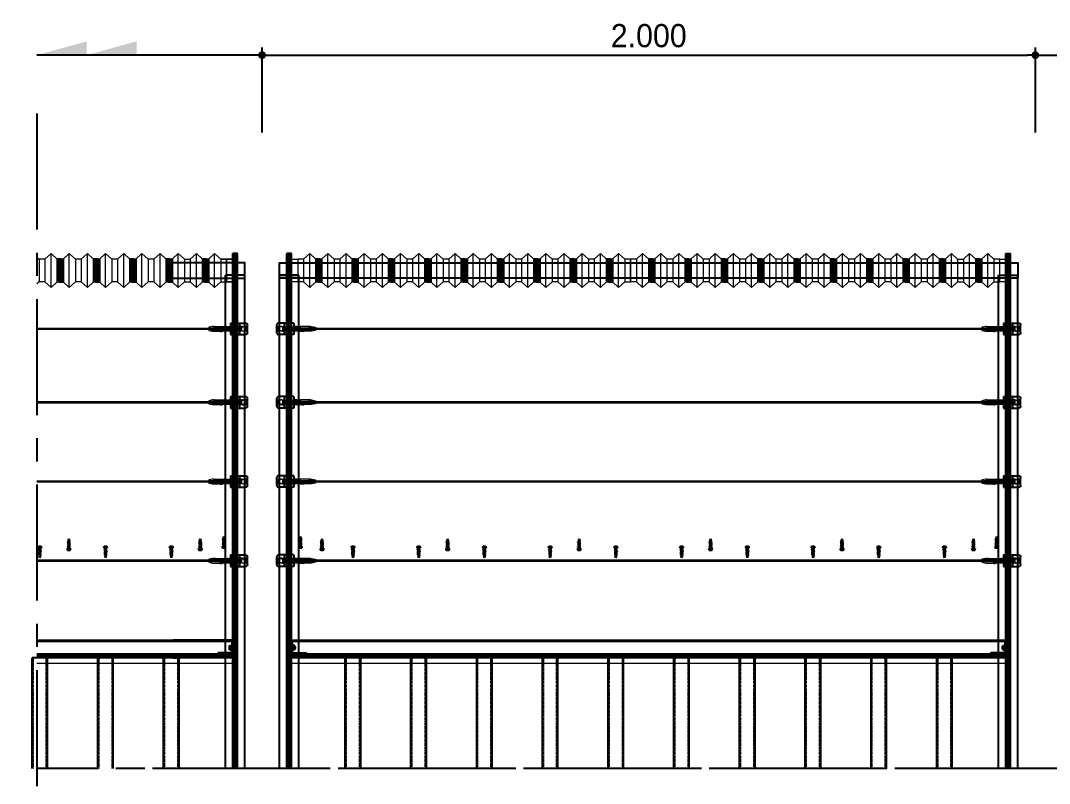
# Model space of a CAD drawing. Header units: millimetres. Extents: x 173610 to 224070, y -281283 to -269403.
# Drawn here: x 179318 to 181979, y -278310 to -276336 of the extents above; entities that cross this region are included whole.
import ezdxf
from ezdxf.lldxf.tags import DXFTag

# ---------------------------------------------------------------- set-up
doc = ezdxf.new("R2010")
doc.units = ezdxf.units.MM
for name, pattern in [('CENTER', [50.8, 31.75, -6.35, 6.35, -6.35]), ('CENTERX2', [4, 2.5, -0.5, 0.5, -0.5]), ('HIDDEN', [0.375, 0.25, -0.125])]:
    doc.linetypes.add(name, pattern=pattern)
for name, color, linetype in [('7', 7, 'Continuous'), ('A-DIM01', 1, 'Continuous'), ('CEN01', 1, 'CENTER'), ('DIM', 1, 'Continuous'), ('DIM01', 1, 'Continuous'), ('DIML', 1, 'Continuous'), ('TEXT', 3, 'Continuous'), ('나사산', 1, 'Continuous'), ('은선', 2, 'HIDDEN'), ('중심선', 1, 'CENTER')]:
    doc.layers.add(name, color=color, linetype=linetype)
doc.styles.add('TEXT', font='Dotum_1.TTF')
tags = doc.linetypes.add('HIDDEN2', pattern=[4.7625, 3.175, -1.5875]).pattern_tags.tags
tags[6:7] = [DXFTag(74, 4), DXFTag(75, 0), DXFTag(340, '0'), DXFTag(46, 1.0), DXFTag(50, 0.0), DXFTag(44, 0.0), DXFTag(45, 0.0)]
tags[4:5] = [DXFTag(74, 4), DXFTag(75, 0), DXFTag(340, '0'), DXFTag(46, 1.0), DXFTag(50, 0.0), DXFTag(44, 0.0), DXFTag(45, 0.0)]
doc.dimstyles.new('사본 일반도면_0100', dxfattribs={"dimtxt": 600, "dimasz": 200, "dimexe": 200, "dimexo": 0, "dimgap": 100, "dimtad": 1, "dimdec": 0, "dimlfac": 0.5, "dimzin": 0, "dimdsep": 46, "dimlunit": 6, "dimtxsty": 'TEXT', "dimblk": 'DOT', "dimcen": 0.09, "dimclrd": 1, "dimclre": 1, "dimclrt": 7, "dimadec": 8, "dimazin": 0, "dimtfac": 1, "dimtdec": 0, "dimtix": 1, "dimtmove": 2, "dimatfit": 3, "dimldrblk": 'DOT', "dimfxl": 200, "dimfrac": 2, "dimtolj": 1, "dimtzin": 0, "dimarcsym": 0})

# ---------------------------------------------------------------- blocks, each defined once
blk = doc.blocks.new('_Dot')
at = {"layer": 'DIML', "color": 140, "linetype": 'Continuous'}
blk.add_line((0, 0), (-1, 0), dxfattribs=at)
at = {"layer": 'DIML', "color": 140, "linetype": 'Continuous', "const_width": 0.5}
blk.add_lwpolyline([(-0.25, 0, 1), (0.25, 0, 1)], format="xyb", close=True, dxfattribs=at)
blk = doc.blocks.new('*D279')
at = {"layer": 'Defpoints', "color": 0}
for p in [(181942.9, -276425.4), (179942.8, -276625.4), (181942.9, -276625.4)]:
    blk.add_point(p, dxfattribs=at)
at = {"layer": 'DIM01', "color": 140, "lineweight": -2}
for p, q in [((179942.8, -276625.4), (179942.8, -276405.4)), ((179962.8, -276425.4), (181922.9, -276425.4)), ((181942.9, -276625.4), (181942.9, -276405.4))]:
    blk.add_line(p, q, dxfattribs=at)
at = {"layer": 'DIM01', "color": 140, "lineweight": -2, "xscale": 20, "yscale": 20, "zscale": 20, "rotation": 180}
blk.add_blockref('_Dot', (179942.8, -276425.4), dxfattribs=at)
at = {"layer": 'DIM01', "color": 140, "lineweight": -2, "xscale": 20, "yscale": 20, "zscale": 20}
blk.add_blockref('_Dot', (181942.9, -276425.4), dxfattribs=at)
at = {"layer": 'DIM01', "color": 140, "insert": (180942.9, -276375.3), "char_height": 60, "attachment_point": 5, "style": 'TEXT'}
blk.add_mtext('\\A1;2.000', dxfattribs=at)
blk = doc.blocks.new('*D280')
at = {"layer": 'Defpoints', "color": 0}
for p in [(183943, -276425.4), (181942.9, -276625.4), (183943, -276625.4)]:
    blk.add_point(p, dxfattribs=at)
at = {"layer": 'DIM01', "color": 140, "lineweight": -2}
for p, q in [((181942.9, -276625.4), (181942.9, -276405.4)), ((181962.9, -276425.4), (183923, -276425.4)), ((183943, -276625.4), (183943, -276405.4))]:
    blk.add_line(p, q, dxfattribs=at)
at = {"layer": 'DIM01', "color": 140, "lineweight": -2, "xscale": 20, "yscale": 20, "zscale": 20, "rotation": 180}
blk.add_blockref('_Dot', (181942.9, -276425.4), dxfattribs=at)
at = {"layer": 'DIM01', "color": 140, "lineweight": -2, "xscale": 20, "yscale": 20, "zscale": 20}
blk.add_blockref('_Dot', (183943, -276425.4), dxfattribs=at)
at = {"layer": 'DIM01', "color": 140, "insert": (182942.9, -276375.3), "char_height": 60, "attachment_point": 5, "style": 'TEXT'}
blk.add_mtext('\\A1;2.000', dxfattribs=at)
blk = doc.blocks.new('asdfasfd')
at = {"color": 2, "lineweight": 30}
for centre, radius, start, end in [((72768.5, -70222.3), 0.946, 351.8288, 188.1712), ((72771.2, -70223.4), 2.04, 28.0725, 151.9275), ((72774, -70222.3), 0.946, 351.8288, 188.1712)]:
    blk.add_arc(centre, radius, start, end, dxfattribs=at)
at = {"layer": '7', "color": 2, "lineweight": 30}
for p, q in [((72767, -70224.2), (72775.5, -70224.2)), ((72767, -70224.2), (72767, -70225)), ((72767, -70225), (72775.5, -70225)), ((72767.6, -70222.4), (72767.6, -70224.2)), ((72768.2, -70226.7), (72774.2, -70225.3)), ((72768.2, -70226.9), (72774.2, -70225.5)), ((72768.2, -70226.7), (72769.2, -70226.1)), ((72768.2, -70226.7), (72768.2, -70226.9)), ((72768.2, -70226.9), (72769.2, -70227.5)), ((72768.2, -70229.5), (72774.2, -70228.1)), ((72768.2, -70229.7), (72774.2, -70228.3)), ((72768.2, -70229.5), (72769.2, -70228.9)), ((72768.2, -70229.5), (72768.2, -70229.7)), ((72768.2, -70229.7), (72769.2, -70230.3)), ((72768.2, -70232.3), (72774.2, -70230.9)), ((72768.2, -70232.5), (72774.2, -70231.1)), ((72768.5, -70221.4), (72774, -70221.4)), ((72769.2, -70225), (72769.2, -70226.1)), ((72769.2, -70227.5), (72769.2, -70227.8)), ((72769.2, -70227.5), (72769.2, -70227.8)), ((72769.2, -70227.8), (72769.2, -70228.9)), ((72769.2, -70230.3), (72769.2, -70230.6)), ((72769.2, -70230.3), (72769.2, -70230.6)), ((72769.2, -70230.6), (72769.2, -70231.7)), ((72769.4, -70222.4), (72769.4, -70224.2)), ((72773, -70222.4), (72773, -70224.2)), ((72774.2, -70225.5), (72773.2, -70226.1)), ((72773.2, -70226.1), (72773.2, -70226.8)), ((72773.2, -70226.8), (72773.2, -70227.5)), ((72774.2, -70228.1), (72773.2, -70227.5)), ((72774.2, -70228.3), (72773.2, -70228.9)), ((72773.2, -70228.9), (72773.2, -70229.6)), ((72773.2, -70229.6), (72773.2, -70230.4)), ((72774.2, -70230.9), (72773.2, -70230.4)), ((72774.2, -70231.1), (72773.2, -70231.7)), ((72774.2, -70225.3), (72773.6, -70225)), ((72774.2, -70225.3), (72774.2, -70225.5)), ((72774.2, -70228.1), (72774.2, -70228.3)), ((72774.2, -70230.9), (72774.2, -70231.1)), ((72774.9, -70222.4), (72774.9, -70224.2)), ((72775.5, -70224.2), (72775.5, -70225)), ((72768.2, -70232.3), (72769.2, -70231.7)), ((72768.2, -70232.3), (72768.2, -70232.5)), ((72768.2, -70232.5), (72769.2, -70233.1)), ((72768.2, -70235.1), (72774.2, -70233.8)), ((72768.2, -70235.1), (72774.2, -70233.8)), ((72768.2, -70235.3), (72774.2, -70233.9)), ((72768.2, -70235.3), (72774.2, -70233.9)), ((72768.2, -70235.1), (72769.2, -70234.5)), ((72768.2, -70235.1), (72768.2, -70235.3)), ((72768.2, -70235.1), (72768.2, -70235.3)), ((72768.2, -70235.3), (72769.2, -70235.9)), ((72768.2, -70238), (72774.2, -70236.6)), ((72768.2, -70238.1), (72774.2, -70236.8)), ((72768.2, -70238), (72769.2, -70237.4)), ((72768.2, -70238), (72768.2, -70238.1)), ((72768.2, -70238.1), (72769.2, -70238.7)), ((72768.2, -70238.1), (72769.2, -70238.7)), ((72768.2, -70240.8), (72774.2, -70239.4)), ((72768.2, -70240.8), (72774.2, -70239.4)), ((72768.2, -70241), (72774.2, -70239.6)), ((72768.2, -70241), (72774.2, -70239.6)), ((72768.2, -70240.8), (72769.2, -70240.2)), ((72768.2, -70240.8), (72769.2, -70240.2)), ((72768.2, -70240.8), (72768.2, -70241)), ((72768.2, -70240.8), (72768.2, -70241)), ((72768.2, -70241), (72769.2, -70241.5)), ((72768.2, -70243.6), (72774.2, -70242.2)), ((72768.2, -70243.8), (72774.2, -70242.4)), ((72768.2, -70243.6), (72769.2, -70243)), ((72768.2, -70243.6), (72768.2, -70243.8)), ((72768.2, -70243.8), (72769.8, -70244.7)), ((72769.2, -70233.1), (72769.2, -70233.4)), ((72769.2, -70233.1), (72769.2, -70233.4)), ((72769.2, -70233.4), (72769.2, -70234.5)), ((72769.2, -70235.9), (72769.2, -70236.3)), ((72769.2, -70235.9), (72769.2, -70236.3)), ((72769.2, -70236.3), (72769.2, -70237.4)), ((72769.2, -70238.7), (72769.2, -70239.1)), ((72769.2, -70238.7), (72769.2, -70239.1)), ((72769.2, -70238.7), (72769.2, -70239.1)), ((72769.2, -70238.7), (72769.2, -70239.1)), ((72769.2, -70239.1), (72769.2, -70240.2)), ((72769.2, -70239.1), (72769.2, -70240.2)), ((72769.2, -70239.5), (72769.2, -70240.2)), ((72769.2, -70241.5), (72769.2, -70241.9)), ((72769.2, -70241.5), (72769.2, -70241.9)), ((72769.2, -70241.9), (72769.2, -70243)), ((72769.2, -70242.3), (72769.2, -70243)), ((72771.2, -70250.5), (72769.8, -70244.7)), ((72771.2, -70250.5), (72773.2, -70243.1)), ((72773.2, -70231.7), (72773.2, -70232.4)), ((72773.2, -70232.4), (72773.2, -70233.2)), ((72774.2, -70233.8), (72773.2, -70233.2)), ((72774.2, -70233.9), (72773.2, -70234.5)), ((72773.2, -70234.5), (72773.2, -70234.6)), ((72773.2, -70234.5), (72773.2, -70235.3)), ((72773.2, -70235.3), (72773.2, -70236)), ((72774.2, -70236.6), (72773.2, -70236)), ((72774.2, -70236.8), (72773.2, -70237.3)), ((72774.2, -70236.8), (72773.2, -70237.3)), ((72773.2, -70237.3), (72773.2, -70238.1)), ((72773.2, -70237.3), (72773.2, -70237.4)), ((72773.2, -70237.3), (72773.2, -70238.1)), ((72773.2, -70238.1), (72773.2, -70238.8)), ((72773.2, -70238.1), (72773.2, -70238.8)), ((72774.2, -70239.4), (72773.2, -70238.8)), ((72774.2, -70239.4), (72773.2, -70238.8)), ((72774.2, -70239.6), (72773.2, -70240.2)), ((72773.2, -70240.2), (72773.2, -70240.2)), ((72773.2, -70240.2), (72773.2, -70240.9)), ((72773.2, -70240.9), (72773.2, -70241.6)), ((72774.2, -70242.2), (72773.2, -70241.6)), ((72774.2, -70242.4), (72773.2, -70243)), ((72773.2, -70243), (72773.2, -70243.1)), ((72774.2, -70233.8), (72774.2, -70233.9)), ((72774.2, -70233.8), (72774.2, -70233.9)), ((72774.2, -70236.6), (72774.2, -70236.8)), ((72774.2, -70239.4), (72774.2, -70239.6)), ((72774.2, -70239.4), (72774.2, -70239.6)), ((72774.2, -70242.2), (72774.2, -70242.4))]:
    blk.add_line(p, q, dxfattribs=at)
at = {"layer": 'TEXT', "color": 1, "linetype": 'CENTER', "lineweight": 30}
for p, q in [((72771.2, -70218.9), (72771.2, -70250.5)), ((72771.2, -70220.2), (72771.2, -70250)), ((72771.2, -70220.2), (72771.2, -70250))]:
    blk.add_line(p, q, dxfattribs=at)
blk = doc.blocks.new('FNBSFTGSDTGSDGSDR')
at = {"color": 5}
for p, q in [((-39176.1, 4615.6), (-39173.1, 4616.1)), ((-39176.1, 4614.6), (-39173.1, 4615.1)), ((-39176.1, 4613.6), (-39173.1, 4614.1)), ((-39176.1, 4612.6), (-39173.1, 4613.1))]:
    blk.add_line(p, q, dxfattribs=at)
blk.add_lwpolyline([(-39177.1, 4616.1), (-39176.1, 4615.6), (-39177.1, 4615.1), (-39176.1, 4614.6), (-39177.1, 4614.1), (-39176.1, 4613.6), (-39177.1, 4613.1), (-39176.1, 4612.6), (-39177.1, 4612.1), (-39173.1, 4612.1), (-39174.1, 4612.6), (-39173.1, 4613.1), (-39174.1, 4613.6), (-39173.1, 4614.1), (-39174.1, 4614.6), (-39173.1, 4615.1), (-39174.1, 4615.6), (-39173.1, 4616.1)], close=True, dxfattribs=at)
blk = doc.blocks.new('A$C387375F7')
at = {"color": 6, "linetype": 'ByBlock', "lineweight": 0}
for p, q in [((0.5, 12), (0, 11.5)), ((0, 11.5), (0, 9)), ((0, 9), (0, 0.7)), ((0, 0.7), (0.7, 0)), ((1, 11.5), (0.5, 12)), ((0.7, 0), (1.2, 0.5)), ((1.5, 12), (1, 11.5)), ((1.2, 0.5), (1.7, 0)), ((2, 11.5), (1.5, 12)), ((1.7, 0), (2.2, 0.5)), ((2.5, 12), (2, 11.5)), ((2.2, 0.5), (2.7, 0)), ((3, 11.5), (2.5, 12)), ((2.7, 0), (3.2, 0.5)), ((3.5, 12), (3, 11.5)), ((3.2, 0.5), (3.7, 0)), ((4, 11.5), (3.5, 12)), ((3.7, 0), (4.2, 0.5)), ((4.5, 12), (4, 11.5)), ((4.2, 0.5), (4.7, 0)), ((5, 11.5), (4.5, 12)), ((4.7, 0), (5.2, 0.5)), ((5.5, 12), (5, 11.5)), ((5.2, 0.5), (5.7, 0)), ((6, 11.5), (5.5, 12)), ((5.7, 0), (6.2, 0.5)), ((6.5, 12), (6, 11.5)), ((6.2, 0.5), (6.7, 0)), ((7, 11.5), (6.5, 12)), ((6.7, 0), (7.2, 0.5)), ((7.5, 12), (7, 11.5)), ((7.2, 0.5), (7.7, 0)), ((8, 11.5), (7.5, 12)), ((7.7, 0), (8.2, 0.5)), ((8.5, 12), (8, 11.5)), ((8.2, 0.5), (8.7, 0)), ((9, 11.5), (8.5, 12)), ((8.7, 0), (9.2, 0.5)), ((9.5, 12), (9, 11.5)), ((9.2, 0.5), (9.7, 0)), ((10, 11.5), (9.5, 12)), ((9.7, 0), (10.2, 0.5)), ((10.5, 12), (10, 11.5)), ((10.2, 0.5), (10.7, 0)), ((11, 11.5), (10.5, 12)), ((10.7, 0), (11.2, 0.5)), ((11.5, 12), (11, 11.5)), ((11.2, 0.5), (11.7, 0)), ((12, 11.5), (11.5, 12)), ((11.7, 0), (12.2, 0.5)), ((12.5, 12), (12, 11.5)), ((12.2, 0.5), (12.7, 0)), ((13, 11.5), (12.5, 12)), ((12.7, 0), (13.2, 0.5)), ((13.5, 12), (13, 11.5)), ((13.2, 0.5), (13.7, 0)), ((14, 11.5), (13.5, 12)), ((13.7, 0), (14.2, 0.5)), ((14.5, 12), (14, 11.5)), ((14.2, 0.5), (14.7, 0)), ((15, 11.5), (14.5, 12)), ((14.7, 0), (15.2, 0.5)), ((15.5, 12), (15, 11.5)), ((15.2, 0.5), (15.7, 0)), ((16, 11.5), (15.5, 12)), ((15.7, 0), (16.2, 0.5)), ((16.5, 12), (16, 11.5)), ((16.2, 0.5), (16.7, 0)), ((17, 11.5), (16.5, 12)), ((16.7, 0), (17.2, 0.5)), ((17.5, 12), (17, 11.5)), ((17.2, 0.5), (17.7, 0)), ((18, 11.5), (17.5, 12)), ((17.7, 0), (18.2, 0.5)), ((18.5, 12), (18, 11.5)), ((18.2, 0.5), (18.7, 0)), ((19, 11.5), (18.5, 12)), ((18.7, 0), (19.2, 0.5)), ((19.5, 12), (19, 11.5)), ((19.2, 0.5), (19.7, 0)), ((20, 11.5), (19.5, 12)), ((19.7, 0), (20.2, 0.5)), ((20.5, 12), (20, 11.5)), ((20.2, 0.5), (20.7, 0)), ((21, 11.5), (20.5, 12)), ((20.7, 0), (21.2, 0.5)), ((21.5, 12), (21, 11.5)), ((21.2, 0.5), (21.7, 0)), ((22, 11.5), (21.5, 12)), ((21.7, 0), (22.2, 0.5)), ((22.5, 12), (22, 11.5)), ((22.2, 0.5), (22.7, 0)), ((23, 11.5), (22.5, 12)), ((22.7, 0), (23.2, 0.5)), ((23.5, 12), (23, 11.5)), ((23.2, 0.5), (23.7, 0)), ((24, 11.5), (23.5, 12)), ((23.7, 0), (24.2, 0.5)), ((24.5, 12), (24, 11.5)), ((24.2, 0.5), (24.7, 0)), ((25, 11.5), (24.5, 12)), ((24.7, 0), (25.2, 0.5)), ((25.5, 12), (25, 11.5)), ((25.2, 0.5), (25.7, 0)), ((26, 11.5), (25.5, 12)), ((25.7, 0), (26.2, 0.5)), ((26.5, 12), (26, 11.5)), ((26.2, 0.5), (26.7, 0)), ((27, 11.5), (26.5, 12)), ((26.7, 0), (27.2, 0.5)), ((27.5, 12), (27, 11.5)), ((27.2, 0.5), (27.7, 0)), ((28, 11.5), (27.5, 12)), ((27.7, 0), (28.2, 0.5)), ((28.5, 12), (28, 11.5)), ((28.2, 0.5), (28.7, 0)), ((29, 11.5), (28.5, 12)), ((28.7, 0), (29.2, 0.5)), ((29.5, 12), (29, 11.5)), ((29.2, 0.5), (29.7, 0)), ((30, 11.5), (29.5, 12)), ((29.7, 0), (30.2, 0.5)), ((30.5, 12), (30, 11.5)), ((30.2, 0.5), (30.7, 0)), ((31, 11.5), (30.5, 12)), ((30.7, 0), (31.2, 0.5)), ((31.5, 12), (31, 11.5)), ((31.2, 0.5), (31.7, 0)), ((32, 11.5), (31.5, 12)), ((31.7, 0), (32.2, 0.5)), ((32.5, 12), (32, 11.5)), ((32.2, 0.5), (32.7, 0)), ((32.7, 0), (33.2, 0.5)), ((33.2, 0.5), (33.7, 0)), ((33.7, 0), (34.2, 0.5)), ((34.2, 0.5), (34.7, 0)), ((34.7, 0), (35.2, 0.5)), ((35.2, 0.5), (35.7, 0)), ((36.5, 12), (35.5, 11.5)), ((35.5, 11.5), (36.5, 11)), ((36.5, 11), (35.5, 10.5)), ((35.5, 10.5), (36.5, 10)), ((36.5, 10), (35.5, 9.5)), ((35.5, 9.5), (36.5, 9)), ((36.5, 9), (35.5, 8.5)), ((35.7, 0), (36.2, 0.5)), ((36.2, 0.5), (36.7, 0)), ((37, 11.5), (36.5, 12)), ((36.7, 0), (37.2, 0.5)), ((37.5, 12), (37, 11.5)), ((37.2, 0.5), (37.7, 0)), ((38, 11.5), (37.5, 12)), ((37.7, 0), (38.2, 0.5)), ((38.5, 12), (38, 11.5)), ((38.2, 0.5), (38.7, 0)), ((39, 11.5), (38.5, 12)), ((38.7, 0), (39.2, 0.5)), ((39.5, 12), (39, 11.5)), ((39.2, 0.5), (39.7, 0)), ((40, 11.5), (39.5, 12)), ((39.7, 0), (40.2, 0.5)), ((40.5, 12), (40, 11.5)), ((40.2, 0.5), (40.7, 0)), ((41, 11.5), (40.5, 12)), ((40.7, 0), (41.2, 0.5)), ((41.5, 12), (41, 11.5)), ((41.2, 0.5), (41.7, 0)), ((42, 11.5), (41.5, 12)), ((41.7, 0), (42.2, 0.5)), ((42.5, 12), (42, 11.5)), ((42.2, 0.5), (42.7, 0)), ((43, 11.5), (42.5, 12)), ((42.7, 0), (43.2, 0.5)), ((43.5, 12), (43, 11.5)), ((43.2, 0.5), (43.7, 0)), ((44, 11.5), (43.5, 12)), ((43.7, 0), (44.2, 0.5)), ((44.5, 12), (44, 11.5)), ((44.2, 0.5), (44.7, 0)), ((45, 11.5), (44.5, 12)), ((44.7, 0), (45.2, 0.5)), ((45.5, 12), (45, 11.5)), ((45.2, 0.5), (45.7, 0)), ((68, 12), (45.5, 12)), ((50.5, 3), (51.5, 3.5)), ((51.5, 2.5), (50.5, 3)), ((50.5, 2), (51.5, 2.5)), ((51.5, 1.5), (50.5, 2)), ((50.5, 1), (51.5, 1.5)), ((51.5, 0.5), (50.5, 1)), ((50.5, 0), (51.5, 0.5)), ((54.5, 3), (53.5, 3.5)), ((53.5, 2.5), (54.5, 3)), ((54.5, 2), (53.5, 2.5)), ((53.5, 1.5), (54.5, 2)), ((54.5, 1), (53.5, 1.5)), ((53.5, 0.5), (54.5, 1)), ((54.5, 0), (53.5, 0.5)), ((75, 0), (54.5, 0)), ((69, 11.5), (68, 12)), ((68, 11), (69, 11.5)), ((69, 10.5), (68, 11)), ((68, 10), (69, 10.5)), ((69, 9.5), (68, 10)), ((68, 9), (69, 9.5)), ((69, 8.5), (68, 9)), ((71, 11.5), (72, 12)), ((72, 11), (71, 11.5)), ((71, 10.5), (72, 11)), ((72, 10), (71, 10.5)), ((71, 9.5), (72, 10)), ((72, 9), (71, 9.5)), ((71, 8.5), (72, 9)), ((72, 12), (75, 12)), ((75, 12), (85, 10)), ((85, 2), (75, 0)), ((85, 10), (85, 2)), ((45.7, 0), (50.7, 0))]:
    blk.add_line(p, q, dxfattribs=at)
at = {"color": 6, "lineweight": 0}
for p, q in [((0, 11.5), (1.2, 0.5)), ((1, 11.5), (2.2, 0.5)), ((2, 11.5), (3.2, 0.5)), ((3, 11.5), (4.2, 0.5)), ((4, 11.5), (5.2, 0.5)), ((5, 11.5), (6.2, 0.5)), ((6, 11.5), (7.2, 0.5)), ((7, 11.5), (8.2, 0.5)), ((8, 11.5), (9.2, 0.5)), ((9, 11.5), (10.2, 0.5)), ((10, 11.5), (11.2, 0.5)), ((11, 11.5), (12.2, 0.5)), ((12, 11.5), (13.2, 0.5)), ((13, 11.5), (14.2, 0.5)), ((14, 11.5), (15.2, 0.5)), ((15, 11.5), (16.2, 0.5)), ((16, 11.5), (17.2, 0.5)), ((17, 11.5), (18.2, 0.5)), ((18, 11.5), (19.2, 0.5)), ((19, 11.5), (20.2, 0.5)), ((20, 11.5), (21.2, 0.5)), ((21, 11.5), (22.2, 0.5)), ((22, 11.5), (23.2, 0.5)), ((23, 11.5), (24.2, 0.5)), ((24, 11.5), (25.2, 0.5)), ((25, 11.5), (26.2, 0.5)), ((26, 11.5), (27.2, 0.5)), ((27, 11.5), (28.2, 0.5)), ((28, 11.5), (29.2, 0.5)), ((29, 11.5), (30.2, 0.5)), ((30, 11.5), (30.2, 9.7)), ((30.4, 7.5), (31.2, 0.5)), ((38, 11.5), (38.4, 7.5)), ((39, 11.5), (40.2, 0.5)), ((40, 11.5), (41.2, 0.5)), ((41, 11.5), (42.2, 0.5)), ((42, 11.5), (43.2, 0.5)), ((43, 11.5), (44.2, 0.5)), ((44, 11.5), (45.2, 0.5)), ((45, 11.5), (45, 2.5))]:
    blk.add_line(p, q, dxfattribs=at)
at = {"color": 6, "linetype": 'HIDDEN', "lineweight": 0}
for p, q in [((0, 9), (32.5, 9)), ((51.5, 3), (0, 3)), ((36.5, 9), (68, 9)), ((53.5, 3), (85, 3)), ((85, 9), (72, 9))]:
    blk.add_line(p, q, dxfattribs=at)
at = {"color": 5, "lineweight": 0}
for p, q in [((35.5, 11.5), (32.5, 11)), ((35.5, 10.5), (32.5, 10)), ((35.5, 9.5), (32.5, 9)), ((35.5, 8.5), (32.5, 8)), ((71, 11.5), (68, 11)), ((71, 10.5), (68, 10)), ((71, 9.5), (68, 9)), ((71, 8.5), (68, 8))]:
    blk.add_line(p, q, dxfattribs=at)
at = {"color": 1, "linetype": 'CENTER', "lineweight": 0}
for points in [[(31, 11.5, 0.36246), (31.1, 6.4, -0.244365), (31.2, 0.5, -30377.501672)], [(39, 11.5, 0.36246), (39.1, 6.4, -0.2444), (39.2, 0.5, -30377.501672)]]:
    blk.add_lwpolyline(points, format="xyb", dxfattribs=at)
at = {"color": 5, "lineweight": 0}
for points in [[(36.5, 8), (35.5, 8.5), (36.5, 9), (35.5, 9.5), (36.5, 10), (35.5, 10.5), (36.5, 11), (35.5, 11.5), (36.5, 12), (32.5, 12), (33.5, 11.5), (32.5, 11), (33.5, 10.5), (32.5, 10), (33.5, 9.5), (32.5, 9), (33.5, 8.5), (32.5, 8)], [(72, 8), (71, 8.5), (72, 9), (71, 9.5), (72, 10), (71, 10.5), (72, 11), (71, 11.5), (72, 12), (68, 12), (69, 11.5), (68, 11), (69, 10.5), (68, 10), (69, 9.5), (68, 9), (69, 8.5), (68, 8)]]:
    blk.add_lwpolyline(points, close=True, dxfattribs=at)
at = {"color": 0, "lineweight": 0, "extrusion": (0, 0, -1), "zscale": -1}
blk.add_blockref('FNBSFTGSDTGSDGSDR', (39122.6, -4612.1), dxfattribs=at)
blk = doc.blocks.new('A$C0F474D18')
at = {"color": 9, "linetype": 'ByBlock'}
for p, q in [((0, 0), (0, 30)), ((7, 30), (0, 30)), ((7, 30), (7, 0)), ((0, 20.5), (0.5, 21)), ((0, 9.5), (0.5, 9)), ((7, 0), (0, 0)), ((0.5, 21), (1, 20.5)), ((0.5, 9), (1, 9.5)), ((1, 20.5), (1.5, 21)), ((1, 9.5), (1.5, 9)), ((1.5, 21), (2, 20.5)), ((1.5, 9), (2, 9.5)), ((2, 20.5), (2.5, 21)), ((2, 9.5), (2.5, 9)), ((2.5, 21), (3, 20.5)), ((2.5, 9), (3, 9.5)), ((3, 20.5), (3.5, 21)), ((3, 9.5), (3.5, 9)), ((3.5, 21), (4, 20.5)), ((3.5, 9), (4, 9.5)), ((4, 20.5), (4.5, 21)), ((4, 9.5), (4.5, 9)), ((4.5, 21), (5, 20.5)), ((4.5, 9), (5, 9.5)), ((5, 20.5), (5.5, 21)), ((5, 9.5), (5.5, 9)), ((5.5, 21), (6, 20.5)), ((5.5, 9), (6, 9.5)), ((6, 20.5), (6.5, 21)), ((6, 9.5), (6.5, 9)), ((6.5, 21), (7, 20.5)), ((6.5, 9), (7, 9.5))]:
    blk.add_line(p, q, dxfattribs=at)
blk = doc.blocks.new('A$C66445375')
at = {"color": 9, "linetype": 'ByBlock'}
for p, q in [((20, 30), (5, 30)), ((20, 0), (20, 30)), ((0, 5), (0, 25)), ((3, 20.5), (8, 20.5)), ((3, 9.5), (3, 20.5)), ((3, 9.5), (8, 9.5)), ((20, 0), (5, 0)), ((8.5, 21), (8, 20.5)), ((8.5, 9), (8, 9.5)), ((9, 20.5), (8.5, 21)), ((9, 9.5), (8.5, 9)), ((9.5, 21), (9, 20.5)), ((9.5, 9), (9, 9.5)), ((10, 20.5), (9.5, 21)), ((10, 9.5), (9.5, 9)), ((10.5, 21), (10, 20.5)), ((10.5, 9), (10, 9.5)), ((11, 20.5), (10.5, 21)), ((11, 9.5), (10.5, 9)), ((11.5, 21), (11, 20.5)), ((11.5, 9), (11, 9.5)), ((12, 20.5), (11.5, 21)), ((12, 9.5), (11.5, 9)), ((12.5, 21), (12, 20.5)), ((12.5, 9), (12, 9.5)), ((13, 20.5), (12.5, 21)), ((13, 9.5), (12.5, 9)), ((13, 20.5), (13.5, 21)), ((13, 9.5), (13.5, 9)), ((13.5, 21), (14, 20.5)), ((13.5, 9), (14, 9.5)), ((14, 20.5), (14.5, 21)), ((14, 9.5), (14.5, 9)), ((14.5, 21), (15, 20.5)), ((14.5, 9), (15, 9.5)), ((15, 20.5), (15.5, 21)), ((15, 9.5), (15.5, 9)), ((15.5, 21), (16, 20.5)), ((15.5, 9), (16, 9.5)), ((16, 20.5), (16.5, 21)), ((16, 9.5), (16.5, 9)), ((16.5, 21), (17, 20.5)), ((16.5, 9), (17, 9.5)), ((17, 20.5), (17.5, 21)), ((17, 9.5), (17.5, 9)), ((17.5, 21), (18, 20.5)), ((17.5, 9), (18, 9.5)), ((18, 20.5), (18.5, 21)), ((18, 9.5), (18.5, 9)), ((18.5, 21), (19, 20.5)), ((18.5, 9), (19, 9.5)), ((19, 20.5), (19.5, 21)), ((19, 9.5), (19.5, 9)), ((19.5, 21), (20, 20.5)), ((19.5, 9), (20, 9.5))]:
    blk.add_line(p, q, dxfattribs=at)
for centre, start, end in [((5, 25), 90, 180), ((5, 5), 180, 270)]:
    blk.add_arc(centre, 5, start, end, dxfattribs=at)
blk = doc.blocks.new('A$C356F6526')
at = {"color": 4}
blk.add_blockref('A$C66445375', (0, 0), dxfattribs=at)
at = {"layer": 'A-DIM01', "color": 8, "ltscale": 0.1}
for name, p in [('A$C0F474D18', (20, 0)), ('A$C0F474D18', (37, 0)), ('A$C387375F7', (15, 9))]:
    blk.add_blockref(name, p, dxfattribs=at)
blk = doc.blocks.new('A$C2EE90CAE')
at = {"color": 1, "linetype": 'ByBlock', "lineweight": 0}
blk.add_line((16.5, 15), (1907.5, 15), dxfattribs=at)
at = {"color": 4, "linetype": 'ByBlock', "lineweight": 0}
blk.add_lwpolyline([(1907.5, 13), (16.5, 13), (16.5, 17), (1907.5, 17)], close=True, dxfattribs=at)
at = {"color": 4}
blk.add_blockref('A$C356F6526', (0, 0), dxfattribs=at)
at = {"color": 4, "xscale": -1}
blk.add_blockref('A$C356F6526', (1924, 0), dxfattribs=at)
at = {"layer": 'A-DIM01', "color": 8, "ltscale": 0.1}
for name, p in [('A$C0F474D18', (20, 0)), ('A$C387375F7', (15, 9))]:
    blk.add_blockref(name, p, dxfattribs=at)
blk = doc.blocks.new('A$C464C795C')
for p, q in [((0, 0), (0, 8.5)), ((0, 8.5), (1.3, 8.5)), ((1.3, 5.1), (0, 3.8)), ((1.3, 4.7), (0, 3.4)), ((1.3, 8.5), (1.3, 0)), ((1.3, 0), (0, 0))]:
    blk.add_line(p, q)
at = {"layer": '은선'}
for p, q in [((1.3, 6.8), (0, 6.8)), ((1.3, 1.7), (0, 1.7))]:
    blk.add_line(p, q, dxfattribs=at)
blk = doc.blocks.new('A$C47B37F7C')
for p, q in [((0, 8.6), (0.4, 9.2)), ((0, 0.6), (0, 8.6)), ((0.4, 0), (0, 0.6)), ((3.6, 9.2), (0.4, 9.2)), ((3.6, 6.9), (0.4, 6.9)), ((3.6, 2.3), (0.4, 2.3)), ((4, 8.6), (3.6, 9.2)), ((3.6, 0), (4, 0.6)), ((4, 0.6), (4, 8.6)), ((3.6, 0), (0.4, 0))]:
    blk.add_line(p, q)
for centre, radius, start, end in [((2, 8.1), 2.04, 145.591, 214.409), ((8, 4.6), 8, 162.8014, 179.5998), ((8, 4.7), 8, 180.4002, 197.1986), ((2, 1.2), 2.04, 145.591, 214.409), ((2, 8.1), 2.04, 325.591, 34.409), ((-4, 4.6), 8, 0.4002, 17.1986), ((-4, 4.7), 8, 342.8014, 359.5998), ((2, 1.2), 2.04, 325.591, 34.409)]:
    blk.add_arc(centre, radius, start, end)
blk = doc.blocks.new('A$C48B11D0F')
for name, p in [('A$C464C795C', (0, 0.4)), ('A$C47B37F7C', (1.3, 0))]:
    blk.add_blockref(name, p)
blk = doc.blocks.new('A$C4495370E')
for p, q in [((0, 12), (0, 0)), ((0, 12), (0.4, 12)), ((0, 0), (0.4, 0)), ((3.4, 9), (0.4, 12)), ((0.4, 12), (0.4, 0)), ((3.4, 3), (0.4, 0)), ((3.4, 9), (19.9, 9)), ((3.4, 3), (3.4, 9)), ((19.9, 3), (3.4, 3)), ((4.5, 9), (4.5, 3)), ((19.9, 9), (19.9, 3))]:
    blk.add_line(p, q)
blk.add_lwpolyline([(0, 5.5), (0.5, 5.5, 1), (0.5, 6.5), (0, 6.5)], format="xyb")
blk.add_lwpolyline([(19.9, 9), (20.4, 8.5), (20.4, 3.5), (19.9, 3)])
at = {"layer": '나사산'}
for p, q in [((4.5, 8.5), (3.6, 9)), ((4.5, 3.5), (3.6, 3)), ((20.4, 8.5), (4.5, 8.5)), ((20.4, 3.5), (4.5, 3.5))]:
    blk.add_line(p, q, dxfattribs=at)
at = {"layer": '중심선', "linetype": 'CENTER', "ltscale": 0.1}
blk.add_line((0, 6), (20.4, 6), dxfattribs=at)
blk = doc.blocks.new('A$C090F4414')
at = {"color": 4, "xscale": -0.5, "yscale": 0.5, "zscale": 0.5}
blk.add_blockref('A$C4495370E', (10.2, 0), dxfattribs=at)
at = {"xscale": -0.6, "yscale": 0.6, "zscale": 0.6}
blk.add_blockref('A$C48B11D0F', (3.7, 0.2), dxfattribs=at)
blk = doc.blocks.new('A$C208B070B')
at = {"color": 2, "lineweight": 0}
for p, q in [((15, 59), (0, 59)), ((0, 59), (0, 0)), ((15, 59), (15, 0)), ((15, 0), (0, 0))]:
    blk.add_line(p, q, dxfattribs=at)
at = {"color": 2, "linetype": 'HIDDEN2', "lineweight": 0}
for p, q in [((15, 50), (0, 50)), ((15, 9), (0, 9))]:
    blk.add_line(p, q, dxfattribs=at)
blk = doc.blocks.new('A$C43ED2B84')
at = {"color": 4, "lineweight": 0}
for p, q in [((16, 88), (0, 73.5)), ((16, 0), (16, 88)), ((16, 88), (32, 73.5)), ((16, 0), (16, 88)), ((0, 73.5), (0, 14.5)), ((32, 73.5), (32, 14.5)), ((0, 14.5), (16, 0)), ((32, 14.5), (16, 0))]:
    blk.add_line(p, q, dxfattribs=at)
blk = doc.blocks.new('A$C5DB00AF3')
for p, q in [((10, 59), (0, 59)), ((0, 59), (0, 0)), ((5, 59), (15, 59)), ((5, 59), (5, 0)), ((5, 59), (5, 53.4)), ((5, 53.4), (10, 53.4)), ((10, 53.4), (5, 53.4)), ((10, 59), (10, 0)), ((10, 53.4), (10, 38.6)), ((15, 59), (15, 0)), ((5, 38.6), (10, 38.6)), ((5, 38.6), (5, 20.4)), ((10, 38.6), (5, 38.6)), ((10, 0), (0, 0)), ((5, 20.4), (10, 20.4)), ((10, 20.4), (5, 20.4)), ((5, 5.6), (10, 5.6)), ((5, 5.6), (5, 0)), ((10, 5.6), (5, 5.6)), ((5, 0), (15, 0)), ((10, 20.4), (10, 5.6))]:
    blk.add_line(p, q)
blk = doc.blocks.new('A$C620C7CBC')
at = {"color": 4, "lineweight": 0}
for p, q in [((16, 88), (0, 73.5)), ((16, 0), (16, 88)), ((16, 88), (32, 73.5)), ((16, 0), (16, 88)), ((63, 88), (47, 73.5)), ((63, 0), (63, 88)), ((63, 88), (79, 73.5)), ((63, 0), (63, 88)), ((0, 73.5), (0, 14.5)), ((32, 73.5), (32, 14.5)), ((47, 73.5), (47, 14.5)), ((79, 73.5), (79, 14.5)), ((0, 14.5), (16, 0)), ((32, 14.5), (16, 0)), ((47, 14.5), (63, 0)), ((79, 14.5), (63, 0))]:
    blk.add_line(p, q, dxfattribs=at)
for p, q in [((42, 73.5), (32, 73.5)), ((32, 73.5), (32, 14.5)), ((37, 73.5), (47, 73.5)), ((37, 73.5), (37, 14.5)), ((37, 73.5), (37, 67.9)), ((37, 67.9), (42, 67.9)), ((42, 67.9), (37, 67.9)), ((42, 73.5), (42, 14.5)), ((42, 67.9), (42, 53.1)), ((47, 73.5), (47, 14.5)), ((37, 53.1), (42, 53.1)), ((37, 53.1), (37, 34.9)), ((42, 53.1), (37, 53.1)), ((37, 34.9), (42, 34.9)), ((42, 34.9), (37, 34.9)), ((42, 34.9), (42, 20.1)), ((42, 14.5), (32, 14.5)), ((37, 20.1), (42, 20.1)), ((37, 20.1), (37, 14.5)), ((42, 20.1), (37, 20.1)), ((37, 14.5), (47, 14.5))]:
    blk.add_line(p, q)
at = {"color": 2, "lineweight": 0}
for p, q in [((79, 73.5), (94, 73.5)), ((79, 73.5), (79, 14.5)), ((94, 73.5), (94, 14.5)), ((79, 14.5), (94, 14.5))]:
    blk.add_line(p, q, dxfattribs=at)
blk = doc.blocks.new('A$C6D414544')
at = {"color": 2, "lineweight": 0}
for points in [[(-609.2, 163.9), (-594.2, 163.9), (-594.2, 104.9), (-609.2, 104.9)], [(266.8, 163.9), (251.8, 163.9), (251.8, 104.9), (266.8, 104.9)], [(1221.9, 163.9), (1206.9, 163.9), (1206.9, 104.9), (1221.9, 104.9)], [(1221.9, 163.9), (1236.9, 163.9), (1236.9, 104.9), (1221.9, 104.9)]]:
    blk.add_lwpolyline(points, close=True, dxfattribs=at)
at = {"color": 2}
blk.add_lwpolyline([(1268.8, 114.5), (-641.2, 114.5), (-641.2, 154.5), (1268.8, 154.5)], close=True, dxfattribs=at)
at = {"color": 4, "xscale": -1}
for name, p in [('A$C620C7CBC', (-500.2, 90.4)), ('A$C620C7CBC', (-406.2, 90.4)), ('A$C620C7CBC', (-312.2, 90.4)), ('A$C620C7CBC', (-218.2, 90.4)), ('A$C620C7CBC', (-124.2, 90.4)), ('A$C620C7CBC', (-30.2, 90.4)), ('A$C620C7CBC', (63.8, 90.4)), ('A$C620C7CBC', (157.8, 90.4)), ('A$C620C7CBC', (251.8, 90.4)), ('A$C620C7CBC', (360.8, 90.4)), ('A$C620C7CBC', (454.8, 90.4)), ('A$C620C7CBC', (548.8, 90.4)), ('A$C620C7CBC', (642.9, 90.4)), ('A$C620C7CBC', (736.9, 90.4)), ('A$C620C7CBC', (830.9, 90.4)), ('A$C620C7CBC', (924.9, 90.4)), ('A$C620C7CBC', (1018.9, 90.4)), ('A$C620C7CBC', (1112.9, 90.4)), ('A$C43ED2B84', (1159.9, 90.4))]:
    blk.add_blockref(name, p, dxfattribs=at)
at = {"xscale": -1}
blk.add_blockref('A$C208B070B', (1127.9, 104.9), dxfattribs=at)
at = {"color": 4}
for name, p in [('A$C5DB00AF3', (1159.9, 104.9)), ('A$C43ED2B84', (1174.9, 90.4))]:
    blk.add_blockref(name, p, dxfattribs=at)

msp = doc.modelspace()

# ---------------------------------------------------------------- hatches: boundary and pattern name
at = {"layer": 'DIM01'}
for points in [[(179360.493, -276425.3721), (179489.2468, -276425.3721), (179489.2468, -276389.6554)], [(179489.2468, -276425.3721), (179618.0005, -276425.3721), (179618.0005, -276389.6554)]]:
    msp.add_hatch(color=140, dxfattribs=at).paths.add_polyline_path(points)

# ---------------------------------------------------------------- linework, layer by layer
at = {"color": 4, "lineweight": 0}
for p, q in [((179360.493, -276948.3934), (179365.8602, -276953.2574)), ((179365.8602, -276953.2574), (179365.8602, -277012.2574)), ((179725.8423, -276938.7574), (179712.8436, -276950.537)), ((179725.8423, -277026.7574), (179725.8423, -276938.7574)), ((179725.8423, -276938.7574), (179741.8423, -276953.2574)), ((179725.8423, -277026.7574), (179725.8423, -276938.7574)), ((179741.8423, -276953.2574), (179741.8423, -277012.2574)), ((179365.8602, -277012.2574), (179360.493, -277017.1214)), ((179741.8423, -277012.2574), (179725.8423, -277026.7574)), ((179712.8436, -277014.9773), (179725.8423, -277026.7574))]:
    msp.add_line(p, q, dxfattribs=at)
at = {"color": 2, "lineweight": 0}
for p, q in [((179741.8423, -276953.2574), (179756.8423, -276953.2574)), ((179741.8423, -276953.2574), (179741.8423, -277012.2574)), ((179756.8423, -276953.2574), (179756.8423, -277012.2574)), ((179741.8423, -277012.2574), (179756.8423, -277012.2574))]:
    msp.add_line(p, q, dxfattribs=at)
at = {"linetype": 'HIDDEN'}
for p, q in [((179866.8436, -278270.8798), (179866.8436, -276938.6564)), ((179867.8436, -278270.8798), (179867.8436, -276939.314)), ((179877.8436, -278270.8798), (179877.8436, -276939.314)), ((179878.8436, -278270.8798), (179878.8436, -276938.6564)), ((180006.8435, -278270.8798), (180006.8435, -276994.8254)), ((180007.8435, -278270.8798), (180007.8435, -276994.8254)), ((180017.8435, -278270.8798), (180017.8435, -276994.8254)), ((180018.8435, -278270.8798), (180018.8435, -276994.8254)), ((181866.8436, -278270.8798), (181866.8436, -276994.8254)), ((181867.8436, -278270.8798), (181867.8436, -276994.8254)), ((181877.8436, -278270.8798), (181877.8436, -276994.8254)), ((181878.8436, -278270.8798), (181878.8436, -276994.8254))]:
    msp.add_line(p, q, dxfattribs=at)
for p, q in [((179878.8436, -276938.6564), (179866.8436, -276938.6564)), ((179867.8436, -276939.314), (179866.8436, -276939.314)), ((179878.8436, -276939.314), (179877.8436, -276939.314)), ((180018.8435, -276938.6564), (180006.8435, -276938.6564)), ((180006.8435, -276994.8254), (180006.8435, -276938.6564)), ((180007.8435, -276939.314), (180006.8435, -276939.314)), ((180007.8435, -276994.8254), (180007.8435, -276939.314)), ((180017.8435, -276994.8254), (180017.8435, -276939.314)), ((180018.8435, -276939.314), (180017.8435, -276939.314)), ((180018.8435, -276994.8254), (180018.8435, -276938.6564)), ((181866.8436, -276938.6564), (181878.8436, -276938.6564)), ((181866.8436, -276994.8254), (181866.8436, -276938.6564)), ((181866.8436, -276939.314), (181867.8436, -276939.314)), ((181867.8436, -276994.8254), (181867.8436, -276939.314)), ((181877.8436, -276994.8254), (181877.8436, -276939.314)), ((181877.8436, -276939.314), (181878.8436, -276939.314)), ((181878.8436, -276994.8254), (181878.8436, -276938.6564)), ((179847.8436, -278270.8798), (179847.8436, -276994.8254)), ((179867.8436, -276994.8254), (179847.8436, -276994.8254)), ((179897.8436, -276994.8254), (179877.8436, -276994.8254)), ((179897.8436, -278270.8798), (179897.8436, -276994.8254)), ((179987.8435, -278270.8798), (179987.8435, -276994.8254)), ((180007.8435, -276994.8254), (179987.8435, -276994.8254)), ((180037.8435, -277001.5379), (179987.8435, -277001.5379)), ((180037.8435, -276994.8254), (180017.8435, -276994.8254)), ((180037.8435, -278270.8798), (180037.8435, -276994.8254)), ((181847.8436, -276994.8254), (181867.8436, -276994.8254)), ((181847.8436, -278270.8798), (181847.8436, -276994.8254)), ((181847.8436, -277001.5379), (181897.8436, -277001.5379)), ((181877.8436, -276994.8254), (181897.8436, -276994.8254)), ((181897.8436, -278270.8798), (181897.8436, -276994.8254)), ((180016.8436, -277982.6564), (180016.8436, -277984.6564))]:
    msp.add_line(p, q)
at = {"color": 1}
for p, q in [((179872.8436, -278270.8798), (179872.8436, -276938.6564)), ((180012.8436, -278270.8798), (180012.8436, -276938.6564)), ((181872.8436, -278270.8798), (181872.8436, -276938.6564))]:
    msp.add_line(p, q, dxfattribs=at)
at = {"color": 1, "linetype": 'ByBlock', "lineweight": 0}
for p, q in [((179360.493, -277133.6564), (179888.3435, -277133.6564)), ((179712.8436, -277133.6564), (179888.3435, -277133.6564)), ((179360.493, -277323.6564), (179888.3435, -277323.6564)), ((179712.8436, -277323.6564), (179888.3435, -277323.6564)), ((179360.493, -277528.6564), (179888.3435, -277528.6564)), ((179712.8436, -277528.6564), (179888.3435, -277528.6564)), ((179360.493, -277733.6564), (179888.3435, -277733.6564)), ((179712.8436, -277733.6564), (179888.3435, -277733.6564))]:
    msp.add_line(p, q, dxfattribs=at)
at = {"color": 6, "linetype": 'HIDDEN', "ltscale": 5}
for p, q in [((179360.493, -277941.6564), (179867.8436, -277941.6564)), ((179868.8436, -277941.6564), (179712.8436, -277941.6564)), ((180016.8436, -277941.6564), (181867.8436, -277941.6564)), ((179867.8436, -277975.6564), (179360.493, -277975.6564)), ((179867.8436, -277978.6564), (179360.493, -277978.6564)), ((179712.8436, -277975.6564), (179868.8436, -277975.6564)), ((179712.8436, -277978.6564), (179868.8436, -277978.6564)), ((181867.8436, -277975.6564), (180016.8436, -277975.6564)), ((181867.8436, -277978.6564), (180016.8436, -277978.6564))]:
    msp.add_line(p, q, dxfattribs=at)
at = {"color": 5}
for p, q in [((179347.8436, -278270.8798), (179347.8436, -277984.6564)), ((179387.8436, -277984.6564), (179347.8436, -277984.6564)), ((179387.8436, -278270.8798), (179387.8436, -277984.6564)), ((179517.8436, -278270.8798), (179517.8436, -277984.6564)), ((179557.8436, -277984.6564), (179517.8436, -277984.6564)), ((179557.8436, -278270.8798), (179557.8436, -277984.6564)), ((179687.8436, -278270.8798), (179687.8436, -277984.6564)), ((179727.8436, -277984.6564), (179687.8436, -277984.6564)), ((179712.8436, -277984.6564), (179727.8436, -277984.6564)), ((179727.8436, -278270.8798), (179727.8436, -277984.6564)), ((179727.8436, -278270.8798), (179727.8436, -277984.6564)), ((180157.8436, -278270.8798), (180157.8436, -277984.6564)), ((180197.8436, -277984.6564), (180157.8436, -277984.6564)), ((180197.8436, -278270.8798), (180197.8436, -277984.6564)), ((180327.8436, -278270.8798), (180327.8436, -277984.6564)), ((180367.8436, -277984.6564), (180327.8436, -277984.6564)), ((180367.8436, -278270.8798), (180367.8436, -277984.6564)), ((180497.8436, -278270.8798), (180497.8436, -277984.6564)), ((180537.8436, -277984.6564), (180497.8436, -277984.6564)), ((180537.8436, -278270.8798), (180537.8436, -277984.6564)), ((180667.8436, -278270.8798), (180667.8436, -277984.6564)), ((180707.8436, -277984.6564), (180667.8436, -277984.6564)), ((180707.8436, -278270.8798), (180707.8436, -277984.6564)), ((180837.8436, -278270.8798), (180837.8436, -277984.6564)), ((180877.8436, -277984.6564), (180837.8436, -277984.6564)), ((180877.8436, -278270.8798), (180877.8436, -277984.6564)), ((181007.8436, -278270.8798), (181007.8436, -277984.6564)), ((181047.8436, -277984.6564), (181007.8436, -277984.6564)), ((181047.8436, -278270.8798), (181047.8436, -277984.6564)), ((181177.8436, -278270.8798), (181177.8436, -277984.6564)), ((181217.8436, -277984.6564), (181177.8436, -277984.6564)), ((181217.8436, -278270.8798), (181217.8436, -277984.6564)), ((181347.8436, -278270.8798), (181347.8436, -277984.6564)), ((181387.8436, -277984.6564), (181347.8436, -277984.6564)), ((181387.8436, -278270.8798), (181387.8436, -277984.6564)), ((181517.8436, -278270.8798), (181517.8436, -277984.6564)), ((181557.8436, -277984.6564), (181517.8436, -277984.6564)), ((181557.8436, -278270.8798), (181557.8436, -277984.6564)), ((181687.8436, -278270.8798), (181687.8436, -277984.6564)), ((181727.8436, -277984.6564), (181687.8436, -277984.6564)), ((181727.8436, -278270.8798), (181727.8436, -277984.6564))]:
    msp.add_line(p, q, dxfattribs=at)
at = {"color": 5, "linetype": 'HIDDEN', "ltscale": 10}
for p, q in [((179350.2436, -278270.8798), (179350.2436, -277984.6564)), ((179385.4436, -278270.8798), (179385.4436, -277984.6564)), ((179520.2436, -278270.8798), (179520.2436, -277984.6564)), ((179555.4436, -278270.8798), (179555.4436, -277984.6564)), ((179690.2436, -278270.8798), (179690.2436, -277984.6564)), ((179725.4436, -278270.8798), (179725.4436, -277984.6564)), ((179725.4436, -278270.8798), (179725.4436, -277984.6564)), ((180160.2436, -278270.8798), (180160.2436, -277984.6564)), ((180195.4436, -278270.8798), (180195.4436, -277984.6564)), ((180330.2436, -278270.8798), (180330.2436, -277984.6564)), ((180365.4436, -278270.8798), (180365.4436, -277984.6564)), ((180500.2436, -278270.8798), (180500.2436, -277984.6564)), ((180535.4436, -278270.8798), (180535.4436, -277984.6564)), ((180670.2436, -278270.8798), (180670.2436, -277984.6564)), ((180705.4436, -278270.8798), (180705.4436, -277984.6564)), ((180840.2436, -278270.8798), (180840.2436, -277984.6564)), ((180875.4436, -278270.8798), (180875.4436, -277984.6564)), ((181010.2436, -278270.8798), (181010.2436, -277984.6564)), ((181045.4436, -278270.8798), (181045.4436, -277984.6564)), ((181180.2436, -278270.8798), (181180.2436, -277984.6564)), ((181215.4436, -278270.8798), (181215.4436, -277984.6564)), ((181350.2436, -278270.8798), (181350.2436, -277984.6564)), ((181385.4436, -278270.8798), (181385.4436, -277984.6564)), ((181520.2436, -278270.8798), (181520.2436, -277984.6564)), ((181555.4436, -278270.8798), (181555.4436, -277984.6564)), ((181690.2436, -278270.8798), (181690.2436, -277984.6564)), ((181725.4436, -278270.8798), (181725.4436, -277984.6564))]:
    msp.add_line(p, q, dxfattribs=at)
at = {"color": 2, "lineweight": 0}
for points in [[(179850.8661, -276953.2574), (179835.8661, -276953.2574), (179835.8661, -277012.2574), (179850.8661, -277012.2574)], [(179865.8435, -276953.2574), (179850.8435, -276953.2574), (179850.8435, -277012.2574), (179865.8435, -277012.2574)], [(179850.8661, -276953.2574), (179865.8661, -276953.2574), (179865.8661, -277012.2574), (179850.8661, -277012.2574)]]:
    msp.add_lwpolyline(points, close=True, dxfattribs=at)
at = {"color": 2}
msp.add_lwpolyline([(179712.8436, -277002.6564), (179897.8435, -277002.6564), (179897.8435, -276962.6564), (179712.8436, -276962.6564)], dxfattribs=at)
at = {"color": 4, "linetype": 'ByBlock', "lineweight": 0}
for points in [[(179360.493, -277131.6564), (179888.3435, -277131.6564), (179888.3435, -277135.6564), (179360.493, -277135.6564)], [(179712.8436, -277131.6564), (179888.3435, -277131.6564), (179888.3435, -277135.6564), (179712.8436, -277135.6564)], [(179360.493, -277321.6564), (179888.3435, -277321.6564), (179888.3435, -277325.6564), (179360.493, -277325.6564)], [(179712.8436, -277321.6564), (179888.3435, -277321.6564), (179888.3435, -277325.6564), (179712.8436, -277325.6564)], [(179360.493, -277526.6564), (179888.3435, -277526.6564), (179888.3435, -277530.6564), (179360.493, -277530.6564)], [(179712.8436, -277526.6564), (179888.3435, -277526.6564), (179888.3435, -277530.6564), (179712.8436, -277530.6564)], [(179360.493, -277731.6564), (179888.3435, -277731.6564), (179888.3435, -277735.6564), (179360.493, -277735.6564)], [(179712.8436, -277731.6564), (179888.3435, -277731.6564), (179888.3435, -277735.6564), (179712.8436, -277735.6564)]]:
    msp.add_lwpolyline(points, dxfattribs=at)
at = {"color": 94}
for points in [[(179868.8436, -277975.6564), (179868.8436, -277945.6564), (179864.8436, -277945.6564), (179864.8436, -277971.6564), (179828.8436, -277971.6564), (179828.8436, -277975.6564)], [(180016.8436, -277975.6564), (180016.8436, -277945.6564), (180020.8436, -277945.6564), (180020.8436, -277971.6564), (180056.8436, -277971.6564), (180056.8436, -277975.6564)], [(181867.8436, -277975.6564), (181867.8436, -277945.6564), (181863.8436, -277945.6564), (181863.8436, -277971.6564), (181827.8436, -277971.6564), (181827.8436, -277975.6564)]]:
    msp.add_lwpolyline(points, close=True, dxfattribs=at)
msp.add_lwpolyline([(179360.493, -277982.6564), (179867.8436, -277982.6564), (179867.8436, -277984.6564), (179360.493, -277984.6564)])
msp.add_lwpolyline([(180016.8436, -277982.6564), (181867.8436, -277982.6564), (181867.8436, -277984.6564), (180016.8436, -277984.6564)], close=True)
at = {"layer": 'CEN01', "linetype": 'CENTERX2', "ltscale": 120}
for p, q in [((182879.1425, -278270.8798), (179360.493, -278270.8798)), ((184879.1425, -278270.8798), (179564.7261, -278270.8798))]:
    msp.add_line(p, q, dxfattribs=at)
msp.add_lwpolyline([(179360.493, -276576.811), (179360.493, -278565.3528), (179318.0257, -278501.6518), (179402.9604, -278756.4558), (179360.493, -278692.7548), (179360.493, -279782.302)], dxfattribs=at)
at = {"layer": 'DIM', "color": 6, "linetype": 'Continuous', "lineweight": 13}
for p, q in [((179360.493, -277938.6564), (179867.8436, -277938.6564)), ((179868.8436, -277938.6564), (179712.8436, -277938.6564)), ((179868.8436, -277938.6564), (179868.8436, -277998.6564)), ((180016.8436, -277938.6564), (181867.8436, -277938.6564)), ((180016.8436, -277938.6564), (180016.8436, -277998.6564)), ((181867.8436, -277938.6564), (181867.8436, -277998.6564)), ((179360.493, -277998.6564), (179867.8436, -277998.6564)), ((180016.8436, -277998.6564), (181867.8436, -277998.6564))]:
    msp.add_line(p, q, dxfattribs=at)
at = {"layer": 'DIM01', "color": 140}
msp.add_line((179942.8436, -276425.3721), (179360.493, -276425.3721), dxfattribs=at)

# ---------------------------------------------------------------- block references
at = {"color": 4, "xscale": -1}
for name, p in [('A$C620C7CBC', (179459.8614, -277026.7574)), ('A$C620C7CBC', (179553.8626, -277026.7574)), ('A$C620C7CBC', (179647.8638, -277026.7574)), ('A$C620C7CBC', (179741.8649, -277026.7574)), ('A$C43ED2B84', (179788.865, -277026.7574)), ('A$C356F6526', (179904.8439, -277148.6566)), ('A$C356F6526', (179904.8439, -277148.6566)), ('A$C356F6526', (179904.8439, -277338.6566)), ('A$C356F6526', (179904.8439, -277338.6566)), ('A$C356F6526', (179904.8439, -277543.6566)), ('A$C356F6526', (179904.8439, -277543.6566)), ('A$C356F6526', (179904.8439, -277748.6566)), ('A$C356F6526', (179904.8439, -277748.6566))]:
    msp.add_blockref(name, p, dxfattribs=at)
at = {"xscale": -1}
msp.add_blockref('A$C208B070B', (179756.8647, -277012.2574), dxfattribs=at)
at = {"color": 4}
for name, p in [('A$C620C7CBC', (179756.8423, -277026.7574)), ('A$C5DB00AF3', (179788.8655, -277012.2569)), ('A$C43ED2B84', (179803.866, -277026.7574)), ('A$C6D414544', (180629.0087, -277117.1446)), ('A$C2EE90CAE', (179980.8431, -277148.6566)), ('A$C2EE90CAE', (179980.8431, -277338.6566)), ('A$C2EE90CAE', (179980.8431, -277543.6566)), ('A$C2EE90CAE', (179980.8431, -277748.6566))]:
    msp.add_blockref(name, p, dxfattribs=at)
at = {"rotation": 180}
for p in [(252214.0683, -347927.379), (252554.0683, -347927.379), (252615.0683, -347921.379), (252869.0683, -347927.379), (253194.0683, -347927.379), (253534.0683, -347927.379), (253874.0683, -347927.379), (254214.0683, -347927.379), (254554.0683, -347927.379), (254614.0683, -347921.379)]:
    msp.add_blockref('asdfasfd', p, dxfattribs=at)
at = {"xscale": -1, "rotation": 180}
msp.add_blockref('asdfasfd', (107270.6189, -347921.379), dxfattribs=at)
for p in [(106596.6189, -207475.4734), (106766.6189, -207475.4734), (106936.6189, -207475.4734), (107406.6189, -207475.4734), (107576.6189, -207475.4734), (107746.6189, -207475.4734), (107916.6189, -207475.4734), (108086.6189, -207475.4734), (108256.6189, -207475.4734), (108426.6189, -207475.4734), (108596.6189, -207475.4734), (108766.6189, -207475.4734), (108936.6189, -207475.4734)]:
    msp.add_blockref('asdfasfd', p)
at = {"color": 3, "yscale": 2, "zscale": 2}
for p, xscale in [((179857.4441, -277964.6562), 2), ((180028.243, -277964.6562), -2), ((181857.4441, -277964.6562), 2)]:
    msp.add_blockref('A$C090F4414', p, dxfattribs=dict(at, xscale=xscale))

# ---------------------------------------------------------------- dimensions: what is measured, and where the dimension line sits
at = {"layer": 'DIM01', "color": 140}
for base, p1, p2, picture, middle in [((181942.8998, -276425.3721), (179942.8436, -276625.3721), (181942.8998, -276625.3721), '*D279', (180942.8717, -276375.3314)), ((183942.956, -276425.3721), (181942.8998, -276625.3721), (183942.956, -276625.3721), '*D280', (182942.9279, -276375.3314))]:
    dim = msp.add_linear_dim(base=base, p1=p1, p2=p2, dimstyle='사본 일반도면_0100', override={"dimscale": 0.1, "dimgap": 200, "dimdec": 3, "dimlfac": 0.001, "dimclrd": 140, "dimclre": 140, "dimclrt": 140}, dxfattribs=at)
    dim.commit()
    dim.dimension.update_dxf_attribs({"geometry": picture, "text_midpoint": middle})

doc.saveas('drawing.dxf')
